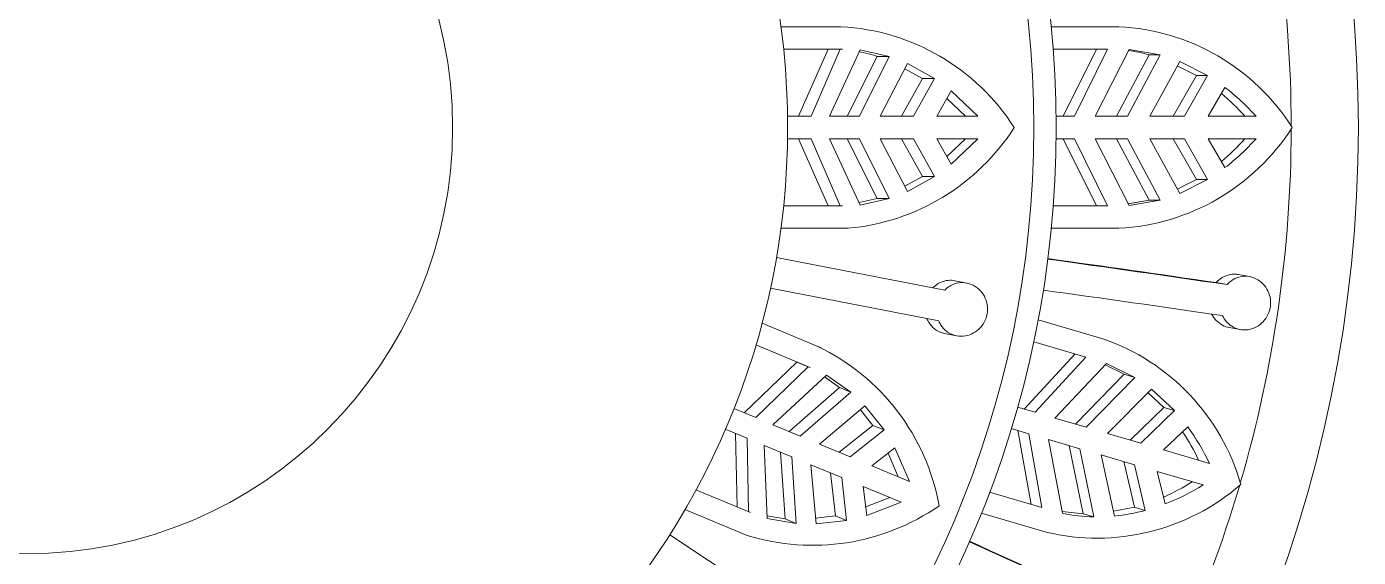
# Model space of a CAD drawing. Header units: millimetres. Extents: x -18512 to 101824, y -95768 to 52898.
# Drawn here: x 18619.16 to 18648.87, y -58397.09 to -58385.26 of the extents above; entities that cross this region are included whole.
import ezdxf

# ---------------------------------------------------------------- set-up
doc = ezdxf.new("R2010")
doc.units = ezdxf.units.MM
doc.header["$LTSCALE"] = 25
doc.layers.get('0').update_dxf_attribs({"color": 254, "lineweight": 0})
doc.layers.add('027 Sanitry Ware', color=1, linetype='Continuous', lineweight=0)

# ---------------------------------------------------------------- blocks, each defined once
blk = doc.blocks.new('SE2')
at = {"layer": '027 Sanitry Ware', "linetype": 'Continuous'}
for p, q in [((120.9834, 98.6201), (120.5786, 98.6201)), ((122.3903, 98.6201), (122.8431, 98.6201)), ((120.5786, 97.2701), (121.03, 97.2701)), ((122.8431, 97.2701), (122.3903, 97.2701)), ((120.5487, 97.0753), (121.6765, 96.8561)), ((123.7191, 96.9468), (123.6451, 96.9603)), ((121.6365, 96.6499), (120.5086, 96.8691)), ((121.824, 96.9038), (121.7436, 96.9194)), ((123.5684, 96.8931), (123.4947, 96.9065)), ((122.3023, 96.6582), (122.7368, 96.5306)), ((120.8261, 96.4793), (120.4521, 96.6342)), ((123.5832, 96.6056), (123.6572, 96.5922)), ((121.675, 96.566), (121.7553, 96.5504)), ((120.8483, 96.4704), (120.8328, 96.4769)), ((120.7621, 96.3429), (120.6862, 96.3743)), ((120.7754, 96.3379), (120.7621, 96.3429)), ((119.9354, 95.387), (120.3525, 95.2143)), ((122.3564, 95.2353), (121.922, 95.3629)), ((119.8333, 95.2184), (120.7914, 94.5843))]:
    blk.add_line(p, q, dxfattribs=at)
at = {"layer": '027 Sanitry Ware', "color": 8, "linetype": 'Continuous'}
for p, q in [((120.5963, 98.4701), (120.9907, 98.4701)), ((120.8944, 98.4696), (120.6964, 98.0201)), ((120.9765, 98.4696), (120.7807, 98.0201)), ((120.9765, 98.4696), (120.8944, 98.4696)), ((120.9044, 98.0201), (121.1094, 98.4648)), ((120.9907, 98.4701), (120.9765, 98.4696)), ((121.1094, 98.4648), (121.304, 98.4215)), ((122.7681, 98.4701), (122.4034, 98.4701)), ((122.4695, 98.0201), (122.693, 98.4701)), ((122.7681, 98.4701), (122.5455, 98.0201)), ((122.6839, 98.0201), (122.9125, 98.4679)), ((123.1211, 98.4319), (122.9125, 98.4679)), ((121.2233, 98.4215), (121.0229, 98.0201)), ((121.304, 98.4215), (121.1042, 98.0201)), ((121.304, 98.4215), (121.2233, 98.4215)), ((121.244, 98.0201), (121.4276, 98.3731)), ((121.4276, 98.3731), (121.6074, 98.273)), ((123.0466, 98.4319), (122.8267, 98.0201)), ((122.9015, 98.0201), (123.1211, 98.4319)), ((123.1211, 98.4319), (123.0466, 98.4319)), ((123.2514, 98.3876), (123.0501, 98.0201)), ((123.2352, 98.3581), (123.3636, 98.2931)), ((123.4382, 98.2931), (123.2514, 98.3876)), ((121.5266, 98.273), (121.3869, 98.0201)), ((121.4095, 98.3383), (121.5266, 98.273)), ((121.6074, 98.273), (121.4674, 98.0201)), ((121.6074, 98.273), (121.5266, 98.273)), ((123.2083, 98.0201), (123.3636, 98.2931)), ((123.4382, 98.2931), (123.2828, 98.0201)), ((123.3636, 98.2931), (123.4382, 98.2931)), ((121.6224, 98.0201), (121.7201, 98.1901)), ((121.7201, 98.1901), (121.8972, 98.0201)), ((123.4412, 98.0201), (123.5542, 98.2139)), ((121.6912, 98.1398), (121.8154, 98.0201)), ((120.7807, 98.0201), (120.6229, 98.0201)), ((121.1042, 98.0201), (120.9044, 98.0201)), ((121.4674, 98.0201), (121.244, 98.0201)), ((121.8972, 98.0201), (121.6224, 98.0201)), ((122.5455, 98.0201), (122.423, 98.0201)), ((122.9015, 98.0201), (122.6839, 98.0201)), ((123.2828, 98.0201), (123.0501, 98.0201)), ((123.7625, 98.0201), (123.4412, 98.0201)), ((120.6229, 97.8701), (120.7807, 97.8701)), ((120.6964, 97.8701), (120.8944, 97.4207)), ((120.7807, 97.8701), (120.9765, 97.4207)), ((121.1094, 97.4255), (120.9044, 97.8701)), ((120.9044, 97.8701), (121.1042, 97.8701)), ((121.0229, 97.8701), (121.2233, 97.4688)), ((121.1042, 97.8701), (121.304, 97.4688)), ((121.4276, 97.5172), (121.244, 97.8701)), ((121.244, 97.8701), (121.4674, 97.8701)), ((121.3869, 97.8701), (121.5266, 97.6173)), ((121.4674, 97.8701), (121.6074, 97.6173)), ((121.7201, 97.7002), (121.6224, 97.8701)), ((121.6224, 97.8701), (121.8972, 97.8701)), ((121.8154, 97.8701), (121.6912, 97.7504)), ((121.8972, 97.8701), (121.7201, 97.7002)), ((122.423, 97.8701), (122.5455, 97.8701)), ((122.693, 97.4201), (122.4695, 97.8701)), ((122.5455, 97.8701), (122.7681, 97.4201)), ((122.9125, 97.4224), (122.6839, 97.8701)), ((122.6839, 97.8701), (122.9015, 97.8701)), ((122.8267, 97.8701), (123.0466, 97.4584)), ((123.1211, 97.4584), (122.9015, 97.8701)), ((123.0501, 97.8701), (123.2514, 97.5027)), ((123.0501, 97.8701), (123.2828, 97.8701)), ((123.3636, 97.5971), (123.2083, 97.8701)), ((123.2828, 97.8701), (123.4382, 97.5971)), ((123.5542, 97.6764), (123.4412, 97.8701)), ((123.4412, 97.8701), (123.7625, 97.8701)), ((121.5266, 97.6173), (121.4095, 97.552)), ((121.6074, 97.6173), (121.4276, 97.5172)), ((121.6074, 97.6173), (121.5266, 97.6173)), ((123.3636, 97.5971), (123.2352, 97.5322)), ((123.2514, 97.5027), (123.4382, 97.5971)), ((123.3636, 97.5971), (123.4382, 97.5971)), ((121.2233, 97.4688), (121.1019, 97.4419)), ((121.304, 97.4688), (121.1094, 97.4255)), ((121.304, 97.4688), (121.2233, 97.4688)), ((120.9907, 97.4201), (120.5963, 97.4201)), ((120.9765, 97.4207), (120.9907, 97.4201)), ((122.4034, 97.4201), (122.7681, 97.4201)), ((123.0466, 97.4584), (122.9064, 97.4342)), ((122.9125, 97.4224), (123.1211, 97.4584)), ((123.1211, 97.4584), (123.0466, 97.4584)), ((120.4111, 96.4889), (120.7754, 96.3379)), ((122.6226, 96.4078), (122.2726, 96.5106)), ((122.2092, 96.0602), (122.5505, 96.429)), ((122.6226, 96.4078), (122.2822, 96.0388)), ((120.6862, 96.3743), (120.3313, 96.0348)), ((120.7621, 96.3429), (120.4093, 96.0025)), ((122.415, 95.9998), (122.7604, 96.365)), ((122.7513, 96.3553), (122.879, 96.2926)), ((122.9505, 96.2717), (122.7604, 96.365)), ((120.5235, 95.9552), (120.8831, 96.2875)), ((120.8699, 96.2753), (120.9717, 96.204)), ((120.8831, 96.2875), (121.0463, 96.1731)), ((122.879, 96.2926), (122.552, 95.9595)), ((122.6238, 95.9385), (122.9505, 96.2717)), ((122.9505, 96.2717), (122.879, 96.2926)), ((120.9717, 96.204), (120.633, 95.9099)), ((121.0463, 96.1731), (120.7081, 95.8787)), ((121.0463, 96.1731), (120.9717, 96.204)), ((123.063, 96.1924), (122.7663, 95.8966)), ((123.0392, 96.1687), (123.1441, 96.0702)), ((123.2156, 96.0492), (123.063, 96.1924)), ((120.4093, 96.0025), (120.2634, 96.063)), ((120.8372, 95.8253), (121.142, 96.0811)), ((121.1119, 96.0558), (121.1951, 95.9507)), ((121.142, 96.0811), (121.2697, 95.9198)), ((122.2822, 96.0388), (122.1647, 96.0733)), ((122.9182, 95.852), (123.1441, 96.0702)), ((123.2156, 96.0492), (122.9896, 95.831)), ((123.1441, 96.0702), (123.2156, 96.0492)), ((120.7081, 95.8787), (120.5235, 95.9552)), ((121.1951, 95.9507), (120.9693, 95.7706)), ((121.2697, 95.9198), (121.1951, 95.9507)), ((122.6238, 95.9385), (122.415, 95.9998)), ((120.206, 95.9244), (120.3519, 95.864)), ((120.2739, 95.8962), (120.2848, 95.4052)), ((120.3519, 95.864), (120.3607, 95.3738)), ((121.2697, 95.9198), (121.0437, 95.7398)), ((122.1224, 95.9293), (122.2399, 95.8948)), ((122.2547, 95.4215), (122.167, 95.9163)), ((122.2399, 95.8948), (122.3267, 95.4003)), ((122.4659, 95.3618), (122.3727, 95.8558)), ((122.3727, 95.8558), (122.5815, 95.7945)), ((122.9896, 95.831), (122.7663, 95.8966)), ((123.1416, 95.7864), (123.3046, 95.9405)), ((120.4854, 95.3274), (120.4661, 95.8167)), ((120.4661, 95.8167), (120.6507, 95.7402)), ((120.5756, 95.7713), (120.6071, 95.3238)), ((121.0437, 95.7398), (120.8372, 95.8253)), ((121.1869, 95.6804), (121.3421, 95.8001)), ((121.3421, 95.8001), (121.4407, 95.5753)), ((122.5098, 95.8156), (122.6048, 95.3586)), ((122.6762, 95.3376), (122.5815, 95.7945)), ((123.4499, 95.6959), (123.1416, 95.7864)), ((120.6507, 95.7402), (120.6817, 95.2929)), ((120.8144, 95.2903), (120.7798, 95.6867)), ((120.7798, 95.6867), (120.9863, 95.6012)), ((121.4407, 95.5753), (121.1869, 95.6804)), ((121.2962, 95.7647), (121.3651, 95.6066)), ((122.7241, 95.7527), (122.8137, 95.3434)), ((122.7241, 95.7527), (122.9473, 95.6871)), ((122.948, 95.4024), (122.8759, 95.7081)), ((122.9473, 95.6871), (123.0195, 95.3814)), ((120.9119, 95.632), (120.9442, 95.3449)), ((120.9863, 95.6012), (121.0188, 95.314)), ((123.1531, 95.4248), (123.0994, 95.6425)), ((123.0994, 95.6425), (123.4076, 95.552)), ((120.3736, 95.3679), (120.0093, 95.5188)), ((121.1546, 95.3475), (121.1295, 95.5419)), ((121.1295, 95.5419), (121.3833, 95.4367)), ((121.9768, 95.5031), (122.3267, 95.4003)), ((121.3077, 95.468), (121.1472, 95.405)), ((121.3833, 95.4367), (121.1546, 95.3475)), ((120.3607, 95.3738), (120.3736, 95.3679)), ((120.6071, 95.3238), (120.4847, 95.3454)), ((120.6817, 95.2929), (120.4854, 95.3274)), ((120.6817, 95.2929), (120.6071, 95.3238)), ((120.9442, 95.3449), (120.811, 95.3294)), ((121.0188, 95.314), (120.9442, 95.3449)), ((122.6048, 95.3586), (122.4634, 95.3749)), ((122.6762, 95.3376), (122.6048, 95.3586)), ((122.948, 95.4024), (122.8065, 95.3763)), ((122.948, 95.4024), (123.0195, 95.3814)), ((121.0188, 95.314), (120.8144, 95.2903))]:
    blk.add_line(p, q, dxfattribs=at)
at = {"layer": '027 Sanitry Ware', "linetype": 'Continuous'}
for radius in [8.925, 6.9, 5.1, 2.8548]:
    blk.add_circle((115.5234, 97.9451), radius, dxfattribs=at)
at = {"layer": '027 Sanitry Ware', "color": 8, "linetype": 'Continuous'}
blk.add_circle((115.5234, 97.9451), 6.75, dxfattribs=at)
at = {"layer": '027 Sanitry Ware', "linetype": 'Continuous'}
for centre, radius, start, end in [((115.5234, 97.9451), 8.475, 0.10361, 16.27056), ((120.9037, 97.1512), 1.4711, 32.66272, 86.89393), ((122.7732, 97.1625), 1.4593, 32.43151, 87.25305), ((120.895, 98.7464), 1.4824, 275.22468, 327.2825), ((122.7678, 98.737), 1.4687, 272.93851, 327.37692), ((115.5234, 97.9451), 8.475, 343.74599, 359.89554), ((102.6121, -46.1746), 144.5944, 81.666688, 82.147566), ((100.7556, -58.5808), 157.1413, 81.679822, 82.095022), ((102.2277, -48.8748), 147.1118, 81.670747, 82.143432), ((120.1903, 95.1527), 1.4711, 10.16272, 64.39393), ((122.259, 95.1518), 1.4593, 16.06782, 70.88947), ((122.697, 96.6658), 1.4705, 256.60923, 310.97893), ((115.5234, 97.9451), 8.475, 327.37114, 343.53535), ((120.7927, 96.6298), 1.4824, 252.72468, 304.7825), ((62.5314, -36.7002), 144.5955, 65.303054, 65.783927), ((57.2556, -48.0793), 157.1407, 65.316185, 65.731387)]:
    blk.add_arc(centre, radius, start, end, dxfattribs=at)
at = {"layer": '027 Sanitry Ware', "color": 8, "linetype": 'Continuous'}
for centre, radius, start, end in [((120.9105, 97.4721), 0.9996, 71.77003, 79.00808), ((122.7634, 97.4124), 1.0581, 74.47535, 82.24612), ((122.6796, 97.0646), 1.4442, 41.42374, 52.72922), ((122.6075, 97.07), 1.4384, 41.34465, 50.08256), ((122.6075, 98.8203), 1.4384, 309.91747, 318.65535), ((122.6796, 98.8257), 1.4442, 307.27078, 318.57626), ((122.074, 95.1096), 1.4383, 24.98095, 33.71895), ((122.1416, 95.0842), 1.4442, 25.06006, 36.36563), ((122.5671, 96.789), 1.4384, 293.55385, 302.29169), ((122.6373, 96.7749), 1.4454, 290.91172, 302.20804), ((122.6919, 96.3977), 1.0602, 257.69253, 269.15503), ((122.683, 96.6283), 1.2915, 275.80643, 285.10288)]:
    blk.add_arc(centre, radius, start, end, dxfattribs=at)
at = {"layer": '027 Sanitry Ware', "linetype": 'Continuous'}
for points, knots in [([(123.4947, 96.9065), (123.5003, 96.9128), (123.5063, 96.9187), (123.5126, 96.924), (123.5273, 96.9365), (123.5441, 96.9464), (123.5618, 96.9529), (123.5795, 96.9595), (123.5984, 96.9629), (123.6171, 96.9628), (123.6264, 96.9628), (123.6358, 96.9619), (123.6451, 96.9602)], [0, 0, 0, 0, 0.0284134, 0.0284134, 0.0284134, 0.0946729, 0.0946729, 0.0946729, 0.1611799, 0.1611799, 0.1611799, 0.1943055, 0.1943055, 0.1943055, 0.1943055]), ([(123.5385, 96.6853), (123.5418, 96.6782), (123.5456, 96.6714), (123.5498, 96.6649), (123.5603, 96.6486), (123.5736, 96.6341), (123.5886, 96.6226), (123.6037, 96.611), (123.621, 96.6021), (123.6391, 96.5966), (123.6572, 96.591), (123.6767, 96.5887), (123.6958, 96.5899), (123.7151, 96.5911), (123.7345, 96.5958), (123.7526, 96.6037), (123.7706, 96.6116), (123.7877, 96.6229), (123.8024, 96.6366), (123.8119, 96.6456), (123.8206, 96.6557), (123.828, 96.6666), (123.839, 96.6828), (123.8476, 96.7011), (123.8531, 96.7202), (123.8585, 96.7392), (123.8608, 96.7594), (123.8599, 96.7792), (123.8591, 96.7989), (123.855, 96.8187), (123.848, 96.8369), (123.841, 96.8553), (123.8309, 96.8727), (123.8186, 96.8876), (123.806, 96.9028), (123.7908, 96.9159), (123.7743, 96.9259), (123.7576, 96.936), (123.739, 96.9431), (123.7201, 96.9466), (123.7011, 96.9502), (123.6814, 96.9503), (123.6624, 96.9468), (123.6437, 96.9434), (123.6252, 96.9364), (123.6085, 96.9265), (123.5938, 96.9177), (123.5801, 96.9063), (123.5684, 96.8931)], [0, 0, 0, 0, 0.026347, 0.026347, 0.026347, 0.09292, 0.09292, 0.09292, 0.159866, 0.159866, 0.159866, 0.22734, 0.22734, 0.22734, 0.295302, 0.295302, 0.295302, 0.363302, 0.363302, 0.363302, 0.407028, 0.407028, 0.407028, 0.472413, 0.472413, 0.472413, 0.537813, 0.537813, 0.537813, 0.603068, 0.603068, 0.603068, 0.66907, 0.66907, 0.66907, 0.736314, 0.736314, 0.736314, 0.804463, 0.804463, 0.804463, 0.87266, 0.87266, 0.87266, 0.940216, 0.940216, 0.940216, 1, 1, 1, 1]), ([(121.5968, 96.8716), (121.5976, 96.8723), (121.5984, 96.8731), (121.5992, 96.8739), (121.6129, 96.8876), (121.6289, 96.8989), (121.6459, 96.907), (121.6629, 96.9151), (121.6815, 96.9201), (121.7, 96.9217), (121.7145, 96.923), (121.7293, 96.9222), (121.7437, 96.9194)], [0, 0, 0, 0, 0.0037118, 0.0037118, 0.0037118, 0.0697731, 0.0697731, 0.0697731, 0.1361115, 0.1361115, 0.1361115, 0.1880797, 0.1880797, 0.1880797, 0.1880797]), ([(121.6765, 96.8561), (121.6867, 96.8665), (121.6981, 96.8757), (121.7103, 96.8831), (121.7204, 96.8893), (121.7311, 96.8943), (121.7422, 96.8981), (121.7603, 96.9044), (121.7797, 96.9073), (121.7987, 96.9067), (121.8177, 96.906), (121.8369, 96.9019), (121.8547, 96.8946), (121.8727, 96.8872), (121.8898, 96.8764), (121.9045, 96.863), (121.9193, 96.8495), (121.9321, 96.8331), (121.9418, 96.815), (121.9514, 96.7972), (121.9581, 96.7773), (121.9612, 96.7569), (121.9643, 96.7372), (121.9641, 96.7165), (121.9605, 96.6968), (121.9571, 96.6775), (121.9504, 96.6585), (121.9411, 96.6414), (121.9318, 96.6243), (121.9196, 96.6086), (121.9056, 96.5955), (121.8913, 96.5821), (121.8747, 96.571), (121.8572, 96.563), (121.8393, 96.5549), (121.8198, 96.5497), (121.8006, 96.5481), (121.781, 96.5464), (121.7611, 96.5482), (121.7424, 96.5535), (121.7238, 96.5587), (121.706, 96.5675), (121.6904, 96.5792), (121.6751, 96.5906), (121.6616, 96.6052), (121.6511, 96.6217), (121.6454, 96.6305), (121.6405, 96.64), (121.6365, 96.6499)], [0, 0, 0, 0, 0.049504, 0.049504, 0.049504, 0.090176, 0.090176, 0.090176, 0.157821, 0.157821, 0.157821, 0.225413, 0.225413, 0.225413, 0.293804, 0.293804, 0.293804, 0.362711, 0.362711, 0.362711, 0.430787, 0.430787, 0.430787, 0.496896, 0.496896, 0.496896, 0.561301, 0.561301, 0.561301, 0.625531, 0.625531, 0.625531, 0.691162, 0.691162, 0.691162, 0.758751, 0.758751, 0.758751, 0.827552, 0.827552, 0.827552, 0.896201, 0.896201, 0.896201, 0.963832, 0.963832, 0.963832, 1, 1, 1, 1]), ([(121.6749, 96.5661), (121.6647, 96.568), (121.6547, 96.571), (121.6452, 96.5749), (121.6275, 96.5822), (121.611, 96.5929), (121.5969, 96.6061), (121.583, 96.6192), (121.5712, 96.6352), (121.5625, 96.6527), (121.5604, 96.6569), (121.5585, 96.6611), (121.5568, 96.6654)], [0.811983, 0.811983, 0.811983, 0.811983, 0.8487697, 0.8487697, 0.8487697, 0.9170264, 0.9170264, 0.9170264, 0.984293, 0.984293, 0.984293, 1, 1, 1, 1]), ([(123.5833, 96.6056), (123.5679, 96.6084), (123.5528, 96.6135), (123.5389, 96.6207), (123.5219, 96.6294), (123.5062, 96.6415), (123.4932, 96.6559), (123.4818, 96.6684), (123.4722, 96.683), (123.4648, 96.6986)], [0.8179157, 0.8179157, 0.8179157, 0.8179157, 0.8734401, 0.8734401, 0.8734401, 0.9411737, 0.9411737, 0.9411737, 1, 1, 1, 1])]:
    blk.add_open_spline(points, degree=3, knots=knots, dxfattribs=at)
blk = doc.blocks.new('ETYIIR76')
at = {"xscale": 3.328501294135078, "yscale": 3.328501294135078, "zscale": 3.328501294135078, "rotation": 270}
blk.add_blockref('SE2', (19179.873, 16636.102), dxfattribs=at)

msp = doc.modelspace()

# ---------------------------------------------------------------- block references
at = {"rotation": 90}
msp.add_blockref('ETYIIR76', (34870.741, -77893.392), dxfattribs=at)

doc.saveas('drawing.dxf')
